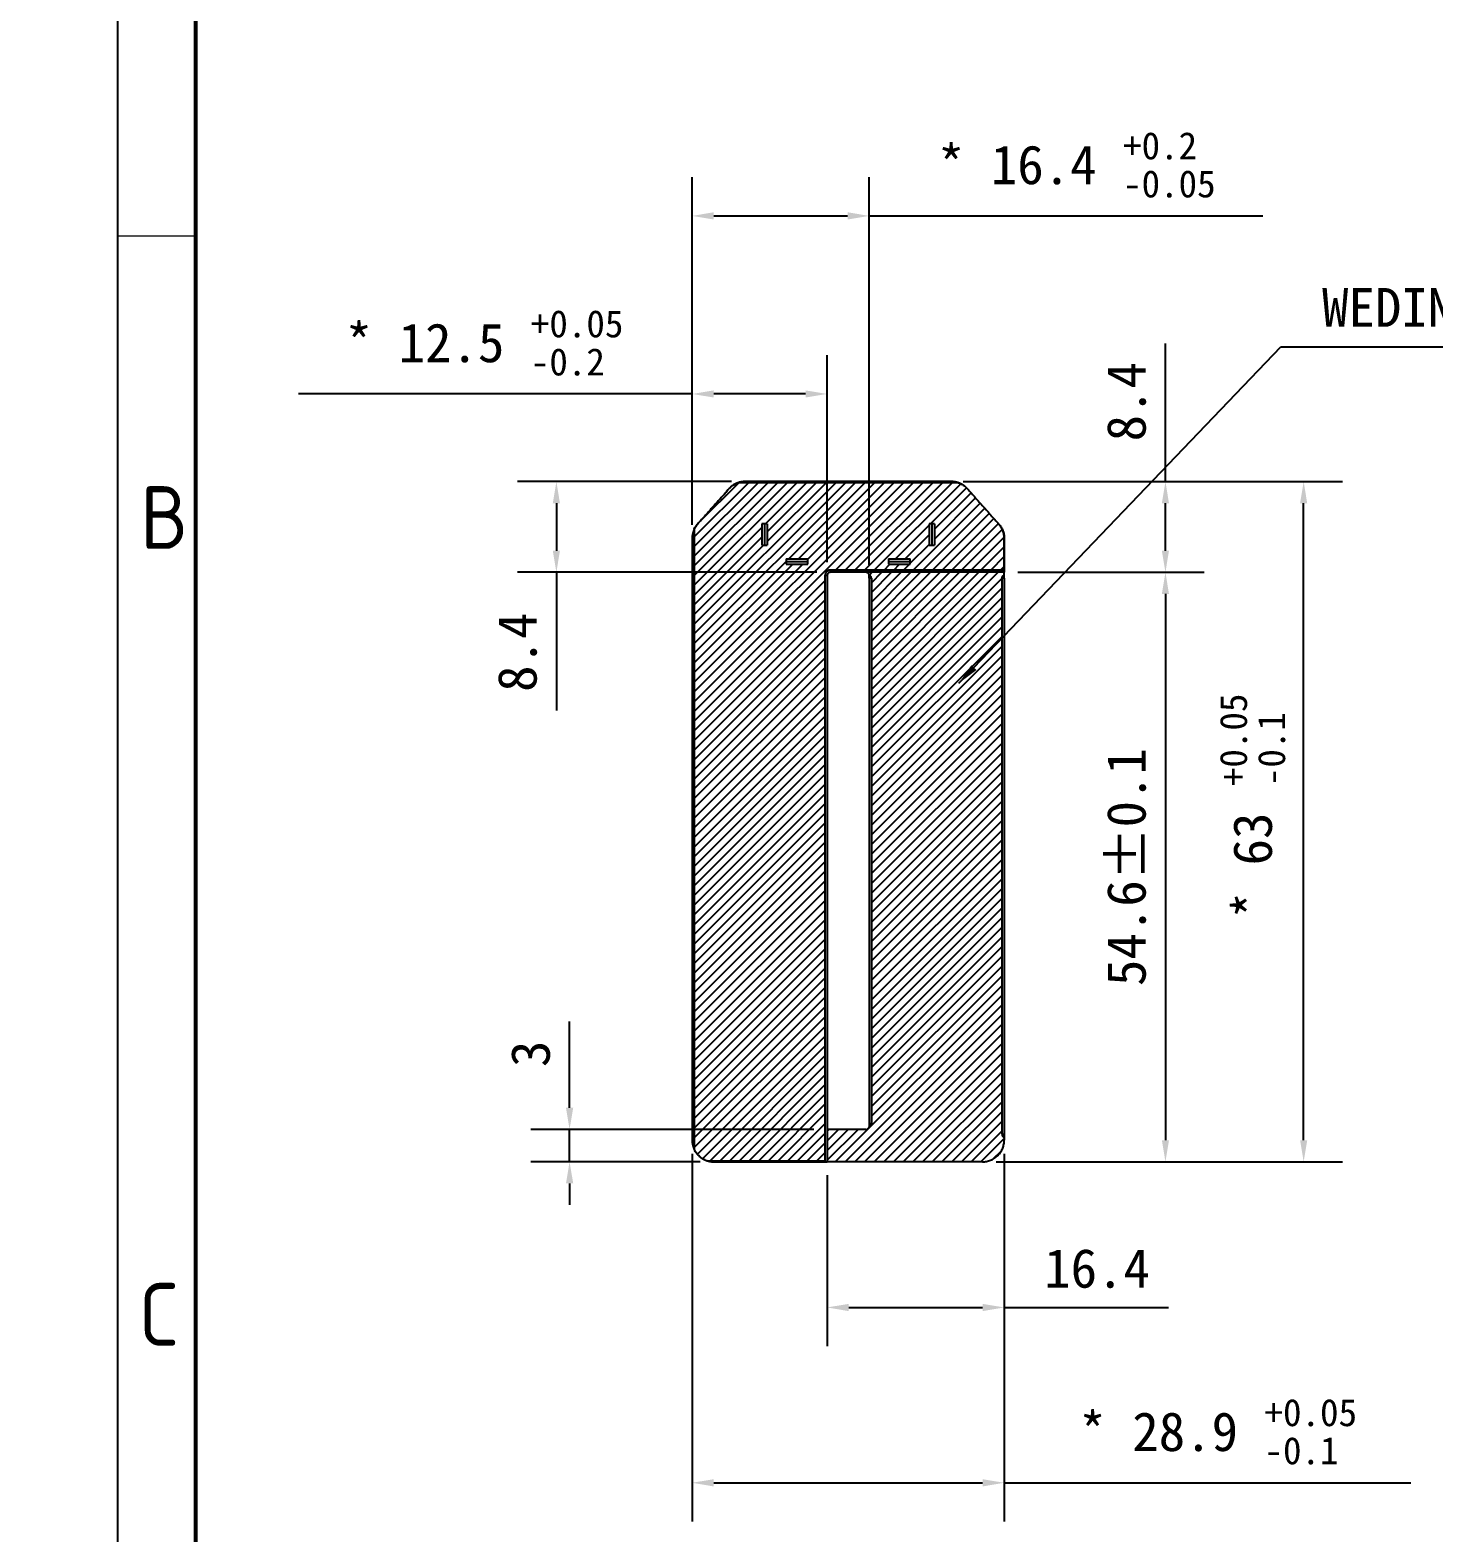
# Model space of a CAD drawing. Header units: millimetres. Extents: x -2825 to 408, y 0 to 11235.
# Drawn here: x -16.7 to 113.3, y 5404.6 to 5543.8 of the extents above; entities that cross this region are included whole.
import ezdxf
from ezdxf.enums import TextEntityAlignment as Align

# ---------------------------------------------------------------- set-up
doc = ezdxf.new("R2010")
doc.units = ezdxf.units.MM
doc.layers.add('1', color=7, linetype='Continuous')
doc.layers.add('图框粗线', color=7, linetype='Continuous', lineweight=53)
doc.layers.add('图框细线', color=250, linetype='Continuous', lineweight=18)
doc.styles.add('ISO Proportional', font='isocp.shx')
doc.dimstyles.new('\\M+3BBE7\\M+3BABB Standard', dxfattribs={"dimscale": 20, "dimtxt": 0.18, "dimasz": 0.1, "dimexe": 0.18, "dimexo": 0.0625, "dimgap": 0.09, "dimtad": 1, "dimdec": 1, "dimzin": 0, "dimdsep": 46, "dimtxsty": 'Standard', "dimcen": 0, "dimadec": 0, "dimazin": 0, "dimtfac": 1, "dimtdec": 1, "dimtmove": 0, "dimatfit": 2, "dimfxl": 0, "dimtolj": 1, "dimtzin": 0, "dimarcsym": 0})
doc.dimstyles.get("Standard").update_dxf_attribs({"dimscale": 20, "dimtxt": 0.18, "dimasz": 0.1, "dimexe": 0.18, "dimexo": 0.0625, "dimgap": 0.09, "dimtad": 1, "dimdec": 4, "dimzin": 0, "dimdsep": 46, "dimtxsty": 'Standard', "dimcen": 0, "dimadec": 0, "dimazin": 0, "dimtfac": 1, "dimtdec": 4, "dimtmove": 0, "dimatfit": 2, "dimfxl": 0, "dimtolj": 1, "dimtzin": 0, "dimarcsym": 0})

# ---------------------------------------------------------------- blocks, each defined once
blk = doc.blocks.new('*D8')
at = {"color": 0, "lineweight": -2}
for p, q in [((-884.83, 11228.93), (-872.23, 11228.93)), ((-844.06, 11208.64), (-872.23, 11228.93)), ((-839.52, 11205.37), (-842.44, 11207.47)), ((0, 0), (0, 0))]:
    blk.add_line(p, q, dxfattribs=at)
at = {"color": 0}
for points in [[(-842.25, 11207.74), (-842.64, 11207.2), (-844.06, 11208.64)], [(-839.71, 11205.1), (-839.32, 11205.64), (-837.9, 11204.2)]]:
    blk.add_solid(points, dxfattribs=at)
at = {"layer": 'Defpoints', "color": 0}
for p in [(-844.06, 11208.64), (-837.9, 11204.2)]:
    blk.add_point(p, dxfattribs=at)
at = {"color": 0, "insert": (-879.43, 11232.53), "char_height": 3.6, "attachment_point": 5}
blk.add_mtext('\\A1;∅7.6', dxfattribs=at)
blk = doc.blocks.new('*D9')
at = {"color": 0, "lineweight": -2}
for p, q in [((-2824.77, 11144.5), (-2812.17, 11144.5)), ((-2784, 11124.21), (-2812.17, 11144.5)), ((-2779.46, 11120.94), (-2782.38, 11123.04)), ((0, 0), (0, 0))]:
    blk.add_line(p, q, dxfattribs=at)
at = {"color": 0}
for points in [[(-2782.18, 11123.31), (-2782.57, 11122.77), (-2784, 11124.21)], [(-2779.65, 11120.67), (-2779.26, 11121.21), (-2777.83, 11119.77)]]:
    blk.add_solid(points, dxfattribs=at)
at = {"layer": 'Defpoints', "color": 0}
for p in [(-2784, 11124.21), (-2777.83, 11119.77)]:
    blk.add_point(p, dxfattribs=at)
at = {"color": 0, "insert": (-2819.37, 11148.1), "char_height": 3.6, "attachment_point": 5}
blk.add_mtext('\\A1;∅7.6', dxfattribs=at)
blk = doc.blocks.new('*D10')
at = {"color": 0, "lineweight": -2}
for p, q in [((-1174.23, 11152.07), (-1161.63, 11152.07)), ((-1133.46, 11131.78), (-1161.63, 11152.07)), ((-1128.92, 11128.51), (-1131.84, 11130.61)), ((0, 0), (0, 0))]:
    blk.add_line(p, q, dxfattribs=at)
at = {"color": 0}
for points in [[(-1131.64, 11130.88), (-1132.03, 11130.34), (-1133.46, 11131.78)], [(-1129.11, 11128.23), (-1128.72, 11128.78), (-1127.29, 11127.34)]]:
    blk.add_solid(points, dxfattribs=at)
at = {"layer": 'Defpoints', "color": 0}
for p in [(-1133.46, 11131.78), (-1127.29, 11127.34)]:
    blk.add_point(p, dxfattribs=at)
at = {"color": 0, "insert": (-1168.83, 11155.67), "char_height": 3.6, "attachment_point": 5}
blk.add_mtext('\\A1;∅7.6', dxfattribs=at)
blk = doc.blocks.new('*D13')
at = {"color": 0, "lineweight": -2}
for p, q in [((44.6, 5497.99), (44.6, 5513.72)), ((57.1, 5494.55), (57.1, 5513.72)), ((44.6, 5510.12), (8.16, 5510.12)), ((55.1, 5510.12), (46.6, 5510.12))]:
    blk.add_line(p, q, dxfattribs=at)
at = {"color": 0}
for points in [[(46.6, 5510.45), (46.6, 5509.79), (44.6, 5510.12)], [(55.1, 5510.45), (55.1, 5509.79), (57.1, 5510.12)]]:
    blk.add_solid(points, dxfattribs=at)
at = {"layer": 'Defpoints', "color": 0}
for p in [(57.1, 5510.12), (44.6, 5496.74), (57.1, 5493.3)]:
    blk.add_point(p, dxfattribs=at)
at = {"color": 0, "insert": (25.38, 5514.86), "char_height": 3.6, "attachment_point": 5}
blk.add_mtext('\\A1;\\A1;* 12.5 {\\H0.7x;\\S+0.05^ -0.2;}', dxfattribs=at)
blk = doc.blocks.new('*D14')
at = {"color": 0, "lineweight": -2}
for p, q in [((44.6, 5497.99), (44.6, 5530.21)), ((61, 5494.3), (61, 5530.21)), ((46.6, 5526.61), (59, 5526.61)), ((61, 5526.61), (97.44, 5526.61))]:
    blk.add_line(p, q, dxfattribs=at)
at = {"color": 0}
for points in [[(46.6, 5526.95), (46.6, 5526.28), (44.6, 5526.61)], [(59, 5526.95), (59, 5526.28), (61, 5526.61)]]:
    blk.add_solid(points, dxfattribs=at)
at = {"layer": 'Defpoints', "color": 0}
for p in [(61, 5526.61), (44.6, 5496.74), (61, 5493.05)]:
    blk.add_point(p, dxfattribs=at)
at = {"color": 0, "insert": (80.22, 5531.35), "char_height": 3.6, "attachment_point": 5}
blk.add_mtext('\\A1;\\A1;* 16.4 {\\H0.7x;\\S+0.2^ -0.05;}', dxfattribs=at)
blk = doc.blocks.new('*D15')
at = {"color": 0, "lineweight": -2}
for p, q in [((48.25, 5502), (28.43, 5502)), ((32.03, 5500), (32.03, 5495.6)), ((56.15, 5493.6), (28.43, 5493.6)), ((32.03, 5493.6), (32.03, 5480.8))]:
    blk.add_line(p, q, dxfattribs=at)
at = {"color": 0}
for points in [[(31.7, 5500), (32.36, 5500), (32.03, 5502)], [(31.7, 5495.6), (32.36, 5495.6), (32.03, 5493.6)]]:
    blk.add_solid(points, dxfattribs=at)
at = {"layer": 'Defpoints', "color": 0}
for p in [(49.5, 5502), (32.03, 5493.6), (57.4, 5493.6)]:
    blk.add_point(p, dxfattribs=at)
at = {"color": 0, "insert": (28.43, 5486.2), "char_height": 3.6, "attachment_point": 5, "rotation": 90}
blk.add_mtext('\\A1;8.4', dxfattribs=at)
blk = doc.blocks.new('*D16')
at = {"color": 0, "lineweight": -2}
for p, q in [((74.75, 5493.6), (92.03, 5493.6)), ((88.43, 5491.6), (88.43, 5441)), ((72.75, 5439), (92.03, 5439))]:
    blk.add_line(p, q, dxfattribs=at)
at = {"color": 0}
for points in [[(88.1, 5491.6), (88.76, 5491.6), (88.43, 5493.6)], [(88.1, 5441), (88.76, 5441), (88.43, 5439)]]:
    blk.add_solid(points, dxfattribs=at)
at = {"layer": 'Defpoints', "color": 0}
for p in [(73.5, 5493.6), (71.5, 5439), (88.43, 5439)]:
    blk.add_point(p, dxfattribs=at)
at = {"color": 0, "insert": (84.83, 5466.3), "char_height": 3.6, "attachment_point": 5, "rotation": 90}
blk.add_mtext('\\A1;54.6±0.1', dxfattribs=at)
blk = doc.blocks.new('*D17')
at = {"color": 0, "lineweight": -2}
for p, q in [((88.43, 5502), (88.43, 5514.8)), ((69.7, 5502), (92.03, 5502)), ((88.43, 5495.6), (88.43, 5500)), ((74.75, 5493.6), (92.03, 5493.6))]:
    blk.add_line(p, q, dxfattribs=at)
at = {"color": 0}
for points in [[(88.1, 5500), (88.76, 5500), (88.43, 5502)], [(88.1, 5495.6), (88.76, 5495.6), (88.43, 5493.6)]]:
    blk.add_solid(points, dxfattribs=at)
at = {"layer": 'Defpoints', "color": 0}
for p in [(68.45, 5502), (88.43, 5502), (73.5, 5493.6)]:
    blk.add_point(p, dxfattribs=at)
at = {"color": 0, "insert": (84.83, 5509.4), "char_height": 3.6, "attachment_point": 5, "rotation": 90}
blk.add_mtext('\\A1;8.4', dxfattribs=at)
blk = doc.blocks.new('*D18')
at = {"color": 0, "lineweight": -2}
for p, q in [((33.25, 5444), (33.25, 5452)), ((55.86, 5442), (29.65, 5442)), ((33.25, 5439), (33.25, 5442)), ((45.35, 5439), (29.65, 5439)), ((33.25, 5437), (33.25, 5435))]:
    blk.add_line(p, q, dxfattribs=at)
at = {"color": 0}
for points in [[(32.92, 5444), (33.59, 5444), (33.25, 5442)], [(32.92, 5437), (33.59, 5437), (33.25, 5439)]]:
    blk.add_solid(points, dxfattribs=at)
at = {"layer": 'Defpoints', "color": 0}
for p in [(33.25, 5442), (57.11, 5442), (46.6, 5439)]:
    blk.add_point(p, dxfattribs=at)
at = {"color": 0, "insert": (29.65, 5449), "char_height": 3.6, "attachment_point": 5, "rotation": 90}
blk.add_mtext('\\A1;3', dxfattribs=at)
blk = doc.blocks.new('*D19')
at = {"color": 0, "lineweight": -2}
for p, q in [((73.5, 5439.75), (73.5, 5421.91)), ((57.1, 5437.75), (57.1, 5421.91)), ((59.1, 5425.51), (71.5, 5425.51)), ((73.5, 5425.51), (88.7, 5425.51))]:
    blk.add_line(p, q, dxfattribs=at)
at = {"color": 0}
for points in [[(59.1, 5425.84), (59.1, 5425.17), (57.1, 5425.51)], [(71.5, 5425.84), (71.5, 5425.17), (73.5, 5425.51)]]:
    blk.add_solid(points, dxfattribs=at)
at = {"layer": 'Defpoints', "color": 0}
for p in [(73.5, 5441), (57.1, 5439), (73.5, 5425.51)]:
    blk.add_point(p, dxfattribs=at)
at = {"color": 0, "insert": (82.1, 5429.11), "char_height": 3.6, "attachment_point": 5}
blk.add_mtext('\\A1;16.4', dxfattribs=at)
blk = doc.blocks.new('*D21')
at = {"color": 0, "lineweight": -2}
for p, q in [((69.85, 5502), (104.83, 5502)), ((101.23, 5441), (101.23, 5500)), ((72.75, 5439), (104.83, 5439))]:
    blk.add_line(p, q, dxfattribs=at)
at = {"color": 0}
for points in [[(100.9, 5500), (101.56, 5500), (101.23, 5502)], [(100.9, 5441), (101.56, 5441), (101.23, 5439)]]:
    blk.add_solid(points, dxfattribs=at)
at = {"layer": 'Defpoints', "color": 0}
for p in [(68.6, 5502), (101.23, 5502), (71.5, 5439)]:
    blk.add_point(p, dxfattribs=at)
at = {"color": 0, "insert": (96.49, 5471.96), "char_height": 3.6, "attachment_point": 5, "rotation": 90}
blk.add_mtext('\\A1;\\A1;* 63 {\\H0.7x;\\S+0.05^ -0.1;}', dxfattribs=at)
blk = doc.blocks.new('*D22')
at = {"color": 0, "lineweight": -2}
for p, q in [((44.6, 5439.75), (44.6, 5405.67)), ((73.5, 5439.75), (73.5, 5405.67)), ((46.6, 5409.27), (71.5, 5409.27)), ((73.5, 5409.27), (111.14, 5409.27))]:
    blk.add_line(p, q, dxfattribs=at)
at = {"color": 0}
for points in [[(46.6, 5409.6), (46.6, 5408.93), (44.6, 5409.27)], [(71.5, 5409.6), (71.5, 5408.93), (73.5, 5409.27)]]:
    blk.add_solid(points, dxfattribs=at)
at = {"layer": 'Defpoints', "color": 0}
for p in [(44.6, 5441), (73.5, 5441), (73.5, 5409.27)]:
    blk.add_point(p, dxfattribs=at)
at = {"color": 0, "insert": (93.32, 5414.01), "char_height": 3.6, "attachment_point": 5}
blk.add_mtext('\\A1;\\A1;* 28.9 {\\H0.7x;\\S+0.05^ -0.1;}', dxfattribs=at)

msp = doc.modelspace()

# ---------------------------------------------------------------- hatches: boundary and pattern name
h = msp.add_hatch()
h.set_pattern_fill('ANSI31', color=256, scale=0.2)
h.set_pattern_definition([(45, (456.516, 24.73675), (-0.449012806, 0.449012806), [])])
edge = h.paths.add_edge_path()
edge.add_spline(control_points=[(73.5, 5496.74), (73.5, 5496.86), (73.49, 5496.98), (73.47, 5497.1), (73.47, 5497.1), (73.47, 5497.11)], knot_values=[0.749252, 0.749252, 0.749252, 0.749252, 0.99925, 0.99925, 0.999998, 0.999998, 0.999998, 0.999998], degree=3, periodic=0)
edge.add_spline(control_points=[(73.47, 5497.11), (73.45, 5497.2), (73.43, 5497.3), (73.39, 5497.39)], knot_values=[0.544427, 0.544427, 0.544427, 0.544427, 0.749252, 0.749252, 0.749252, 0.749252], degree=3, periodic=0)
edge.add_spline(control_points=[(73.39, 5497.39), (73.39, 5497.41), (73.38, 5497.43), (73.33, 5497.57), (73.28, 5497.68), (73.2, 5497.79), (73.19, 5497.81), (73.19, 5497.82)], knot_values=[0.213497, 0.213497, 0.213497, 0.213497, 0.257924, 0.257924, 0.507924, 0.507924, 0.544427, 0.544427, 0.544427, 0.544427], degree=3, periodic=0)
edge.add_spline(control_points=[(73.19, 5497.82), (73.13, 5497.91), (73.07, 5497.99), (73, 5498.07)], knot_values=[0, 0, 0, 0, 0.213497, 0.213497, 0.213497, 0.213497], degree=3, periodic=0)
edge.add_line((73, 5498.07), (70.1, 5501.33))
edge.add_spline(control_points=[(70.1, 5501.33), (69.98, 5501.46), (69.85, 5501.58), (69.7, 5501.68), (69.7, 5501.68), (69.7, 5501.68)], knot_values=[0.494326, 0.494326, 0.494326, 0.494326, 0.994326, 0.994326, 1, 1, 1, 1], degree=3, periodic=0)
edge.add_spline(control_points=[(69.7, 5501.68), (69.55, 5501.77), (69.39, 5501.85), (69.23, 5501.9)], knot_values=[0, 0, 0, 0, 0.494326, 0.494326, 0.494326, 0.494326], degree=3, periodic=0)
edge.add_line((69.23, 5501.9), (48.88, 5501.9))
edge.add_spline(control_points=[(48.88, 5501.9), (48.71, 5501.85), (48.55, 5501.77), (48.4, 5501.68)], knot_values=[0.5, 0.5, 0.5, 0.5, 1, 1, 1, 1], degree=3, periodic=0)
edge.add_spline(control_points=[(48.4, 5501.68), (48.26, 5501.58), (48.12, 5501.46), (48.01, 5501.33)], knot_values=[0, 0, 0, 0, 0.5, 0.5, 0.5, 0.5], degree=3, periodic=0)
edge.add_line((48.01, 5501.33), (45.11, 5498.07))
edge.add_spline(control_points=[(45.11, 5498.07), (45.05, 5498), (44.99, 5497.93), (44.94, 5497.85), (44.94, 5497.85), (44.94, 5497.85)], knot_values=[0.499996, 0.499996, 0.499996, 0.499996, 0.999996, 0.999996, 1, 1, 1, 1], degree=3, periodic=0)
edge.add_spline(control_points=[(44.94, 5497.85), (44.89, 5497.78), (44.84, 5497.7), (44.8, 5497.61)], knot_values=[0, 0, 0, 0, 0.499996, 0.499996, 0.499996, 0.499996], degree=3, periodic=0)
edge.add_line((44.8, 5497.61), (44.8, 5440.13))
edge.add_spline(control_points=[(44.8, 5440.13), (44.86, 5440.01), (44.93, 5439.9), (45.01, 5439.79), (45.01, 5439.79), (45.01, 5439.79)], knot_values=[0.748167, 0.748167, 0.748167, 0.748167, 0.998167, 0.998167, 1, 1, 1, 1], degree=3, periodic=0)
edge.add_spline(control_points=[(45.01, 5439.79), (45.1, 5439.68), (45.19, 5439.59), (45.3, 5439.49), (45.31, 5439.48), (45.32, 5439.47)], knot_values=[0.474624, 0.474624, 0.474624, 0.474624, 0.722791, 0.722791, 0.748167, 0.748167, 0.748167, 0.748167], degree=3, periodic=0)
edge.add_spline(control_points=[(45.32, 5439.47), (45.41, 5439.39), (45.51, 5439.33), (45.61, 5439.27)], knot_values=[0.251892, 0.251892, 0.251892, 0.251892, 0.474624, 0.474624, 0.474624, 0.474624], degree=3, periodic=0)
edge.add_spline(control_points=[(45.61, 5439.27), (45.61, 5439.27), (45.61, 5439.27), (45.73, 5439.2), (45.85, 5439.14), (45.98, 5439.1)], knot_values=[0, 0, 0, 0, 0.001892, 0.001892, 0.251892, 0.251892, 0.251892, 0.251892], degree=3, periodic=0)
edge.add_line((45.98, 5439.1), (56.9, 5439.1))
edge.add_line((56.9, 5439.1), (56.9, 5493.3))
edge.add_spline(control_points=[(56.9, 5493.3), (56.9, 5493.34), (56.91, 5493.37), (56.92, 5493.43), (56.93, 5493.46), (56.95, 5493.52), (56.97, 5493.55), (57.01, 5493.61), (57.03, 5493.63), (57.07, 5493.68), (57.1, 5493.7), (57.15, 5493.74), (57.18, 5493.75), (57.24, 5493.78), (57.27, 5493.79), (57.34, 5493.8), (57.37, 5493.8), (57.4, 5493.8)], knot_values=[0, 0, 0, 0, 0.125, 0.125, 0.25, 0.25, 0.375, 0.375, 0.5, 0.5, 0.625, 0.625, 0.75, 0.75, 0.875, 0.875, 1, 1, 1, 1], degree=3, periodic=0)
edge.add_line((57.4, 5493.8), (73.5, 5493.8))
edge.add_line((73.5, 5493.8), (73.5, 5496.74))
edge = h.paths.add_edge_path()
edge.add_spline(control_points=[(61, 5493.35), (61, 5493.35), (61.02, 5493.35), (61.04, 5493.34), (61.06, 5493.32), (61.09, 5493.3), (61.12, 5493.27), (61.14, 5493.24), (61.16, 5493.21), (61.18, 5493.17), (61.19, 5493.13), (61.2, 5493.1), (61.2, 5493.07), (61.2, 5493.06), (61.2, 5493.05)], knot_values=[0, 0, 0, 0, 0.047468, 0.095158, 0.190951, 0.289117, 0.388558, 0.488692, 0.58891, 0.691261, 0.794475, 0.897685, 0.94898, 0.999984, 0.999984, 0.999984, 0.999984], degree=3, periodic=0)
edge.add_line((61.2, 5493.05), (61.2, 5442.55))
edge.add_spline(control_points=[(61.2, 5442.55), (61.2, 5442.52), (61.2, 5442.49), (61.19, 5442.46), (61.17, 5442.4), (61.13, 5442.35), (61.11, 5442.32), (61.08, 5442.29), (61.04, 5442.27), (61.03, 5442.26), (61.01, 5442.26), (61, 5442.25)], knot_values=[0, 0, 0, 0, 0, 0, 0.405101, 0.405101, 0.405101, 0.80421, 0.80421, 0.80421, 0.999998, 0.999998, 0.999998, 0.999998, 0.999998, 0.999998], degree=5, periodic=0)
edge.add_spline(control_points=[(61, 5442.25), (60.99, 5442.22), (60.98, 5442.18), (60.95, 5442.12), (60.92, 5442.1), (60.87, 5442.05), (60.84, 5442.03), (60.77, 5442.01), (60.74, 5442), (60.7, 5442)], knot_values=[0, 0, 0, 0, 0.25, 0.25, 0.5, 0.5, 0.75, 0.75, 1, 1, 1, 1], degree=3, periodic=0)
edge.add_line((60.7, 5442), (57.1, 5442))
edge.add_line((57.1, 5442), (57.1, 5439))
edge.add_line((57.1, 5439), (71.5, 5439))
edge.add_spline(control_points=[(71.5, 5439), (73.5, 5439), (73.5, 5441)], knot_values=[0, 0, 0, 1, 1, 1], weights=[1, 0.707107, 1], degree=2, periodic=0)
edge.add_line((73.5, 5441), (73.5, 5441.25))
edge.add_spline(control_points=[(73.5, 5441.25), (73.5, 5441.26), (73.49, 5441.26), (73.47, 5441.27), (73.44, 5441.29), (73.41, 5441.31), (73.38, 5441.34), (73.36, 5441.37), (73.34, 5441.4), (73.32, 5441.44), (73.31, 5441.47), (73.31, 5441.49), (73.31, 5441.51), (73.3, 5441.53), (73.3, 5441.55), (73.3, 5441.55)], knot_values=[0, 0, 0, 0, 0.046351, 0.093106, 0.18693, 0.284357, 0.383783, 0.484517, 0.585565, 0.688917, 0.792814, 0.84474, 0.896509, 0.948097, 0.999641, 0.999641, 0.999641, 0.999641], degree=3, periodic=0)
edge.add_line((73.3, 5441.55), (73.3, 5493.05))
edge.add_spline(control_points=[(73.3, 5493.05), (73.3, 5493.08), (73.31, 5493.12), (73.32, 5493.15), (73.34, 5493.21), (73.37, 5493.26), (73.39, 5493.28), (73.43, 5493.31), (73.46, 5493.34), (73.48, 5493.34), (73.49, 5493.35), (73.5, 5493.35)], knot_values=[0, 0, 0, 0, 0, 0, 0.405725, 0.405725, 0.405725, 0.804634, 0.804634, 0.804634, 0.999353, 0.999353, 0.999353, 0.999353, 0.999353, 0.999353], degree=5, periodic=0)
edge.add_line((73.5, 5493.35), (73.5, 5493.6))
edge.add_line((73.5, 5493.6), (60.7, 5493.6))
edge.add_spline(control_points=[(60.7, 5493.6), (60.74, 5493.6), (60.77, 5493.6), (60.84, 5493.57), (60.87, 5493.56), (60.92, 5493.51), (60.95, 5493.48), (60.98, 5493.42), (60.99, 5493.39), (61, 5493.35)], knot_values=[0.00001, 0.00001, 0.00001, 0.00001, 0.25001, 0.25001, 0.50001, 0.50001, 0.75001, 0.75001, 1, 1, 1, 1], degree=3, periodic=0)
h.paths.add_polyline_path([(62.8, 5494.85), (64.8, 5494.85), (64.8, 5494.35), (62.8, 5494.35)], flags=16)
h.paths.add_polyline_path([(53.3, 5494.85), (55.3, 5494.85), (55.3, 5494.35), (53.3, 5494.35)], flags=16)
h.paths.add_polyline_path([(51.55, 5498.1), (51.55, 5496.1), (51.05, 5496.1), (51.05, 5498.1), (51.55, 5498.1)], is_closed=False, flags=16)
h.paths.add_polyline_path([(67.05, 5498.1), (67.05, 5496.1), (66.55, 5496.1), (66.55, 5498.1), (67.05, 5498.1)], is_closed=False, flags=16)

# ---------------------------------------------------------------- linework, layer by layer
for p, q in [((-8.62, 5611.84), (-8.62, 5321.44)), ((73.5, 5493.05), (73.5, 5493.6))]:
    msp.add_line(p, q)
at = {"layer": '1', "color": 7, "linetype": 'Continuous'}
for points, degree in [([(45.11, 5498.07), (48.01, 5501.33)], 1), ([(48.01, 5501.33), (45.11, 5498.07)], 1), ([(69.23, 5501.9), (48.88, 5501.9)], 1), ([(68.6, 5502), (62.24, 5502), (55.87, 5502), (49.5, 5502)], 3), ([(70.1, 5501.33), (73, 5498.07)], 1), ([(70.1, 5501.33), (73, 5498.07)], 1), ([(44.8, 5497.61), (44.71, 5497.42), (44.64, 5497.21), (44.6, 5496.98), (44.6, 5496.74)], 4), ([(44.8, 5497.61), (44.8, 5440.13)], 1), ([(51.05, 5498.1), (51.05, 5496.1)], 1), ([(51.55, 5498.1), (51.05, 5498.1)], 1), ([(51.3, 5498.1), (51.3, 5496.1)], 1), ([(51.55, 5498.1), (51.55, 5496.1)], 1), ([(66.55, 5498.1), (66.55, 5496.1)], 1), ([(67.05, 5498.1), (66.55, 5498.1)], 1), ([(66.8, 5498.1), (66.8, 5496.1)], 1), ([(67.05, 5498.1), (67.05, 5496.1)], 1), ([(44.6, 5496.74), (44.6, 5441)], 1), ([(51.05, 5496.1), (51.55, 5496.1)], 1), ([(66.55, 5496.1), (67.05, 5496.1)], 1), ([(73.5, 5493.8), (73.5, 5496.74)], 1), ([(73.5, 5496.74), (73.5, 5493.6)], 1), ([(53.3, 5494.85), (53.3, 5494.35)], 1), ([(53.3, 5494.85), (55.3, 5494.85)], 1), ([(53.3, 5494.6), (55.3, 5494.6)], 1), ([(53.3, 5494.35), (55.3, 5494.35)], 1), ([(55.3, 5494.35), (55.3, 5494.85)], 1), ([(62.8, 5494.85), (62.8, 5494.35)], 1), ([(62.8, 5494.85), (64.8, 5494.85)], 1), ([(62.8, 5494.6), (64.8, 5494.6)], 1), ([(62.8, 5494.35), (64.8, 5494.35)], 1), ([(64.8, 5494.35), (64.8, 5494.85)], 1), ([(57.1, 5493.3), (56.9, 5493.3)], 1), ([(56.9, 5493.3), (56.9, 5439.1)], 1), ([(57.1, 5493.3), (57.1, 5439)], 1), ([(57.4, 5493.6), (57.4, 5493.67), (57.4, 5493.74), (57.4, 5493.8)], 3), ([(73.5, 5493.8), (57.4, 5493.8)], 1), ([(73.5, 5493.6), (57.4, 5493.6)], 1), ([(61, 5493.05), (61, 5493.15), (61, 5493.25), (61, 5493.3)], 3), ([(61, 5493.05), (61, 5442.55)], 1), ([(61.2, 5493.05), (61, 5493.05)], 1), ([(61.2, 5493.05), (61.2, 5442.55)], 1), ([(73.3, 5441.55), (73.3, 5493.05)], 1), ([(73.5, 5493.05), (73.3, 5493.05)], 1), ([(73.5, 5493.6), (73.5, 5493.8)], 1), ([(73.5, 5493.05), (73.5, 5441.55)], 1), ([(61, 5442.55), (61.2, 5442.55)], 1), ([(73.3, 5441.55), (73.5, 5441.55)], 1), ([(44.6, 5441), (44.6, 5440.77), (44.64, 5440.54), (44.71, 5440.32), (44.8, 5440.13)], 4), ([(73.5, 5441.3), (73.5, 5441.29), (73.5, 5441.28), (73.5, 5441.27), (73.5, 5441.26), (73.5, 5441.25)], 5), ([(73.5, 5441.25), (73.5, 5441)], 1), ([(45.98, 5439.1), (56.9, 5439.1)], 1), ([(46.6, 5439), (50.07, 5439), (53.54, 5439), (57, 5439)], 3), ([(57, 5439), (57.1, 5439)], 1), ([(71.5, 5439), (57.1, 5439)], 1)]:
    msp.add_open_spline(points, degree=degree, dxfattribs=at)
for points, weights in [([(49.5, 5502), (48.6, 5502), (48.01, 5501.33)], [1, 0.91224005637, 1]), ([(45.11, 5498.07), (44.6, 5497.5), (44.6, 5496.74)], [1, 0.934721702586, 1]), ([(71.5, 5439), (73.5, 5439), (73.5, 5441)], [1, 0.707106781187, 1])]:
    msp.add_rational_spline(points, weights, degree=2, dxfattribs=at)
for points, degree, knots in [([(48.01, 5501.33), (48.12, 5501.46), (48.26, 5501.58), (48.55, 5501.77), (48.71, 5501.85), (48.88, 5501.9)], 3, [0, 0, 0, 0, 0.5, 0.5, 1, 1, 1, 1]), ([(49.5, 5502), (49.49, 5502), (49.46, 5502), (49.42, 5502), (49.38, 5502), (49.33, 5502), (49.27, 5501.99), (49.19, 5501.98), (49.11, 5501.96), (49.04, 5501.95), (48.99, 5501.94), (48.95, 5501.93), (48.91, 5501.92), (48.89, 5501.91), (48.88, 5501.9)], 3, [0, 0, 0, 0, 0.062471, 0.124908, 0.187332, 0.249769, 0.374729, 0.499801, 0.624938, 0.750039, 0.812557, 0.875048, 0.937521, 1, 1, 1, 1]), ([(69.23, 5501.9), (69.22, 5501.91), (69.2, 5501.91), (69.18, 5501.92), (69.15, 5501.93), (69.11, 5501.94), (69.06, 5501.95), (69, 5501.96), (68.92, 5501.98), (68.84, 5501.99), (68.76, 5502), (68.68, 5502), (68.63, 5502), (68.6, 5502)], 3, [0, 0, 0, 0, 0.041657, 0.083306, 0.124957, 0.187449, 0.249967, 0.375069, 0.500207, 0.62528, 0.750241, 0.875097, 1, 1, 1, 1]), ([(70.1, 5501.33), (70.01, 5501.43), (69.91, 5501.53), (69.81, 5501.61), (69.52, 5501.8), (69.21, 5501.93), (69.01, 5501.98), (68.81, 5502), (68.6, 5502)], 5, [0, 0, 0, 0, 0, 0, 0.400002, 0.400002, 0.400002, 1, 1, 1, 1, 1, 1]), ([(69.23, 5501.9), (69.4, 5501.85), (69.56, 5501.77), (69.85, 5501.58), (69.98, 5501.46), (70.1, 5501.33)], 3, [0, 0, 0, 0, 0.5, 0.5, 1, 1, 1, 1]), ([(44.8, 5497.61), (44.84, 5497.7), (44.89, 5497.78), (44.99, 5497.93), (45.05, 5498), (45.11, 5498.07)], 3, [0, 0, 0, 0, 0.5, 0.5, 1, 1, 1, 1]), ([(73, 5498.07), (73.08, 5497.98), (73.15, 5497.88), (73.28, 5497.68), (73.33, 5497.57), (73.42, 5497.34), (73.45, 5497.22), (73.49, 5496.98), (73.5, 5496.86), (73.5, 5496.74)], 3, [0, 0, 0, 0, 0.25, 0.25, 0.5, 0.5, 0.75, 0.75, 1, 1, 1, 1]), ([(73.5, 5496.74), (73.5, 5496.8), (73.5, 5496.86), (73.5, 5496.92), (73.46, 5497.21), (73.38, 5497.49), (73.28, 5497.7), (73.15, 5497.9), (73, 5498.07)], 5, [0, 0, 0, 0, 0, 0, 0.199933, 0.199933, 0.199933, 1, 1, 1, 1, 1, 1]), ([(57.4, 5493.8), (57.37, 5493.8), (57.34, 5493.8), (57.27, 5493.79), (57.24, 5493.78), (57.18, 5493.75), (57.15, 5493.74), (57.1, 5493.7), (57.07, 5493.68), (57.03, 5493.63), (57.01, 5493.61), (56.97, 5493.55), (56.95, 5493.52), (56.93, 5493.46), (56.92, 5493.43), (56.91, 5493.37), (56.9, 5493.34), (56.9, 5493.3)], 3, [0, 0, 0, 0, 0.125, 0.125, 0.25, 0.25, 0.375, 0.375, 0.5, 0.5, 0.625, 0.625, 0.75, 0.75, 0.875, 0.875, 1, 1, 1, 1]), ([(57.4, 5493.6), (57.36, 5493.6), (57.32, 5493.6), (57.25, 5493.57), (57.22, 5493.54), (57.16, 5493.49), (57.14, 5493.45), (57.11, 5493.38), (57.1, 5493.34), (57.1, 5493.3)], 3, [0, 0, 0, 0, 0.25, 0.25, 0.5, 0.5, 0.75, 0.75, 1, 1, 1, 1]), ([(57.4, 5493.6), (57.36, 5493.6), (57.32, 5493.6), (57.25, 5493.57), (57.22, 5493.54), (57.16, 5493.49), (57.14, 5493.45), (57.11, 5493.38), (57.1, 5493.34), (57.1, 5493.3)], 3, [0, 0, 0, 0, 0.25, 0.25, 0.5, 0.5, 0.75, 0.75, 1, 1, 1, 1]), ([(61, 5493.35), (60.99, 5493.39), (60.98, 5493.42), (60.95, 5493.48), (60.92, 5493.51), (60.87, 5493.56), (60.84, 5493.57), (60.77, 5493.6), (60.74, 5493.6), (60.7, 5493.6)], 3, [0, 0, 0, 0, 0.25, 0.25, 0.5, 0.5, 0.75, 0.75, 1, 1, 1, 1]), ([(61, 5493.3), (61, 5493.31), (61, 5493.31), (61, 5493.32), (61, 5493.33), (61, 5493.34), (61, 5493.35), (61, 5493.35), (61, 5493.35)], 3, [0, 0, 0, 0, 0.126035, 0.251845, 0.502612, 0.752066, 0.876242, 1, 1, 1, 1]), ([(61.2, 5493.05), (61.2, 5493.06), (61.2, 5493.07), (61.2, 5493.1), (61.19, 5493.13), (61.18, 5493.17), (61.16, 5493.21), (61.14, 5493.24), (61.12, 5493.27), (61.09, 5493.3), (61.06, 5493.32), (61.04, 5493.34), (61.02, 5493.35), (61, 5493.35), (61, 5493.35)], 3, [0, 0, 0, 0, 0.051004, 0.102299, 0.205509, 0.308723, 0.411074, 0.511292, 0.611426, 0.710868, 0.809033, 0.904826, 0.952516, 1, 1, 1, 1]), ([(73.3, 5493.05), (73.3, 5493.08), (73.31, 5493.12), (73.32, 5493.15), (73.34, 5493.21), (73.37, 5493.26), (73.39, 5493.28), (73.43, 5493.31), (73.46, 5493.34), (73.48, 5493.34), (73.49, 5493.35), (73.5, 5493.35)], 5, [0, 0, 0, 0, 0, 0, 0.405725, 0.405725, 0.405725, 0.804634, 0.804634, 0.804634, 1, 1, 1, 1, 1, 1]), ([(60.7, 5442), (57.4, 5442), (57.3, 5442), (57.24, 5442), (57.19, 5442), (57.16, 5442), (57.14, 5442), (57.13, 5442), (57.12, 5442), (57.1, 5442)], 1, [0, 0, 1, 1.3, 1.5, 1.633333, 1.722222, 1.781481, 1.820988, 1.847325, 1.851889, 1.851889]), ([(60.7, 5442), (60.74, 5442), (60.77, 5442.01), (60.84, 5442.03), (60.87, 5442.05), (60.92, 5442.1), (60.95, 5442.12), (60.98, 5442.18), (60.99, 5442.22), (61, 5442.25)], 3, [0, 0, 0, 0, 0.25, 0.25, 0.5, 0.5, 0.75, 0.75, 1, 1, 1, 1]), ([(61, 5442.55), (61, 5442.55), (61, 5442.54), (61, 5442.53), (61, 5442.52), (61, 5442.5), (61, 5442.48), (61, 5442.45), (61, 5442.41), (61, 5442.38), (61, 5442.36), (61, 5442.34), (61, 5442.33), (61, 5442.31), (61, 5442.31), (61, 5442.3)], 3, [0, 0, 0, 0, 0.042005, 0.084114, 0.126323, 0.189804, 0.253449, 0.38093, 0.508185, 0.63447, 0.758997, 0.820387, 0.881062, 0.940951, 1, 1, 1, 1]), ([(61.2, 5442.55), (61.2, 5442.52), (61.2, 5442.49), (61.19, 5442.46), (61.17, 5442.4), (61.13, 5442.35), (61.11, 5442.32), (61.08, 5442.29), (61.04, 5442.27), (61.03, 5442.26), (61.01, 5442.26), (61, 5442.25)], 5, [0, 0, 0, 0, 0, 0, 0.405101, 0.405101, 0.405101, 0.80421, 0.80421, 0.80421, 1, 1, 1, 1, 1, 1]), ([(61, 5442.3), (61, 5442.3), (61, 5442.3), (61, 5442.29), (61, 5442.29), (61, 5442.28), (61, 5442.27), (61, 5442.27), (61, 5442.26), (61, 5442.26), (61, 5442.25), (61, 5442.25)], 3, [0, 0, 0, 0, 0.085743, 0.170981, 0.255734, 0.381994, 0.507274, 0.631639, 0.75516, 0.877917, 1, 1, 1, 1]), ([(73.3, 5441.55), (73.3, 5441.55), (73.3, 5441.53), (73.31, 5441.51), (73.31, 5441.49), (73.31, 5441.47), (73.32, 5441.44), (73.34, 5441.4), (73.36, 5441.37), (73.38, 5441.34), (73.41, 5441.31), (73.44, 5441.29), (73.47, 5441.27), (73.49, 5441.26), (73.5, 5441.26), (73.5, 5441.25)], 3, [0, 0, 0, 0, 0.051544, 0.103132, 0.154901, 0.206827, 0.310724, 0.414076, 0.515125, 0.615858, 0.715284, 0.812711, 0.906535, 0.95329, 1, 1, 1, 1]), ([(73.5, 5441.55), (73.5, 5441.52), (73.5, 5441.48), (73.5, 5441.45), (73.5, 5441.4), (73.5, 5441.35), (73.5, 5441.33), (73.5, 5441.32), (73.5, 5441.3)], 5, [0, 0, 0, 0, 0, 0, 0.600486, 0.600486, 0.600486, 1, 1, 1, 1, 1, 1]), ([(44.6, 5441), (44.6, 5441), (44.6, 5440.99), (44.6, 5440.99), (44.6, 5440.78), (44.64, 5440.56), (44.69, 5440.36), (44.86, 5439.98), (45.11, 5439.64), (45.26, 5439.5), (45.6, 5439.24), (45.98, 5439.08), (46.19, 5439.03), (46.4, 5439), (46.6, 5439)], 5, [0, 0, 0, 0, 0, 0, 0.007608, 0.007608, 0.007608, 0.338405, 0.338405, 0.338405, 0.669203, 0.669203, 0.669203, 1, 1, 1, 1, 1, 1]), ([(45.98, 5439.1), (45.85, 5439.14), (45.73, 5439.2), (45.5, 5439.33), (45.39, 5439.41), (45.19, 5439.59), (45.09, 5439.68), (44.93, 5439.9), (44.86, 5440.01), (44.8, 5440.13)], 3, [0, 0, 0, 0, 0.25, 0.25, 0.5, 0.5, 0.75, 0.75, 1, 1, 1, 1]), ([(45.98, 5439.1), (45.99, 5439.1), (46, 5439.09), (46.03, 5439.09), (46.06, 5439.08), (46.09, 5439.07), (46.15, 5439.06), (46.21, 5439.04), (46.29, 5439.03), (46.37, 5439.02), (46.45, 5439.01), (46.52, 5439), (46.58, 5439), (46.6, 5439)], 3, [0, 0, 0, 0, 0.041657, 0.083306, 0.124958, 0.187449, 0.249968, 0.375071, 0.500209, 0.625282, 0.750241, 0.875097, 1, 1, 1, 1]), ([(57, 5439), (57, 5439), (56.99, 5439), (56.98, 5439.01), (56.97, 5439.01), (56.96, 5439.01), (56.95, 5439.02), (56.93, 5439.03), (56.92, 5439.04), (56.92, 5439.06), (56.91, 5439.07), (56.91, 5439.08), (56.9, 5439.09), (56.9, 5439.1), (56.9, 5439.1)], 3, [0, 0, 0, 0, 0.084176, 0.168409, 0.25271, 0.336989, 0.437374, 0.538931, 0.640634, 0.741221, 0.805984, 0.870955, 0.935676, 1, 1, 1, 1])]:
    msp.add_open_spline(points, degree=degree, knots=knots, dxfattribs=at)
at = {"layer": '图框粗线', "color": 0}
msp.add_line((-1.36, 5328.7), (-1.36, 5604.58), dxfattribs=at)
at = {"layer": '图框细线', "color": 0}
msp.add_line((-1.36, 5524.72), (-8.62, 5524.72), dxfattribs=at)

# ---------------------------------------------------------------- texts
at = {"insert": (102.93, 5516.28), "char_height": 3.6, "attachment_point": 7}
msp.add_mtext('WEDING AREA', dxfattribs=at)
at = {"layer": '图框细线', "color": 0, "style": 'ISO Proportional'}
for s, p in [('B', (-4.27, 5498.68)), ('C', (-4.77, 5424.88))]:
    msp.add_text(s, height=5.81, dxfattribs=at).set_placement(p, align=Align.MIDDLE)

# ---------------------------------------------------------------- dimensions: what is measured, and where the dimension line sits
for p1, p2, picture, middle in [((-837.9, 11204.2), (-844.06, 11208.64), '*D8', (-879.43, 11228.93)), ((-1127.29, 11127.34), (-1133.46, 11131.78), '*D10', (-1168.83, 11152.07)), ((-2777.83, 11119.77), (-2784, 11124.21), '*D9', (-2819.37, 11144.5))]:
    dim = msp.add_diameter_dim_2p(p1=p1, p2=p2, dimstyle='\\M+3BBE7\\M+3BABB Standard', override={"dimtoh": 1, "dimdec": 1})
    dim.commit()
    dim.dimension.update_dxf_attribs({"geometry": picture, "text_midpoint": middle, "dimtype": 163})
for base, p2, text, picture, middle in [((61, 5526.61), (61, 5493.05), '\\A1;* <> {\\H0.7x;\\S+0.2^ -0.05;}', '*D14', (80.22, 5526.61)), ((57.1, 5510.12), (57.1, 5493.3), '\\A1;* <> {\\H0.7x;\\S+0.05^ -0.2;}', '*D13', (25.38, 5510.12))]:
    dim = msp.add_linear_dim(base=base, p1=(44.6, 5496.74), p2=p2, text=text, dimstyle='Standard', override={"dimdec": 1, "dimtxsty": 'Standard', "dimtp": 0.1, "dimtm": 0.1, "dimtdec": 1})
    dim.commit()
    dim.dimension.update_dxf_attribs({"geometry": picture, "text_midpoint": middle, "dimtype": 160})
for base, p1, p2, override, picture, middle in [((88.43, 5502), (73.5, 5493.6), (68.45, 5502), {"dimdec": 1, "dimtxsty": 'Standard', "dimtp": 0.1, "dimtm": 0.1, "dimtdec": 1}, '*D17', (84.83, 5509.4)), ((32.03, 5493.6), (49.5, 5502), (57.4, 5493.6), {"dimdec": 1, "dimtxsty": 'Standard', "dimtp": 0.1, "dimtm": 0.1, "dimtdec": 1}, '*D15', (28.43, 5486.2)), ((88.43, 5439), (73.5, 5493.6), (71.5, 5439), {"dimdec": 1, "dimtxsty": 'Standard', "dimtol": 1, "dimtp": 0.1, "dimtm": 0.1, "dimtdec": 1}, '*D16', (84.83, 5466.3)), ((33.25, 5442), (46.6, 5439), (57.11, 5442), {"dimdec": 0, "dimtxsty": 'Standard'}, '*D18', (29.65, 5449))]:
    dim = msp.add_linear_dim(base=base, p1=p1, p2=p2, angle=90, dimstyle='Standard', override=override)
    dim.commit()
    dim.dimension.update_dxf_attribs({"geometry": picture, "text_midpoint": middle})
dim = msp.add_linear_dim(base=(101.23, 5502), p1=(71.5, 5439), p2=(68.6, 5502), angle=90, text='\\A1;* <> {\\H0.7x;\\S+0.05^ -0.1;}', dimstyle='\\M+3BBE7\\M+3BABB Standard', override={"dimdec": 0, "dimtxsty": 'Standard', "dimtdec": 0})
dim.commit()
dim.dimension.update_dxf_attribs({"geometry": '*D21', "text_midpoint": (101.23, 5471.96), "dimtype": 160})
dim = msp.add_linear_dim(base=(73.5, 5409.27), p1=(44.6, 5441), p2=(73.5, 5441), text='\\A1;* <> {\\H0.7x;\\S+0.05^ -0.1;}', dimstyle='\\M+3BBE7\\M+3BABB Standard')
dim.commit()
dim.dimension.update_dxf_attribs({"geometry": '*D22', "text_midpoint": (93.32, 5409.27), "dimtype": 160})
dim = msp.add_linear_dim(base=(73.5, 5425.51), p1=(57.1, 5439), p2=(73.5, 5441), dimstyle='Standard', override={"dimdec": 1, "dimtxsty": 'Standard', "dimtp": 0.1, "dimtm": 0.1, "dimtdec": 1})
dim.commit()
dim.dimension.update_dxf_attribs({"geometry": '*D19', "text_midpoint": (82.1, 5425.51), "dimtype": 160})

# ---------------------------------------------------------------- leaders
at = {"annotation_type": 0, "has_hookline": 1, "hookline_direction": 0, "text_width": 38.4}
msp.add_leader([(69.31, 5483.33), (99.13, 5514.48), (101.13, 5514.48)], dimstyle='Standard', override={"dimgap": 0.09, "dimtad": 1}, dxfattribs=at)

doc.saveas('drawing.dxf')
